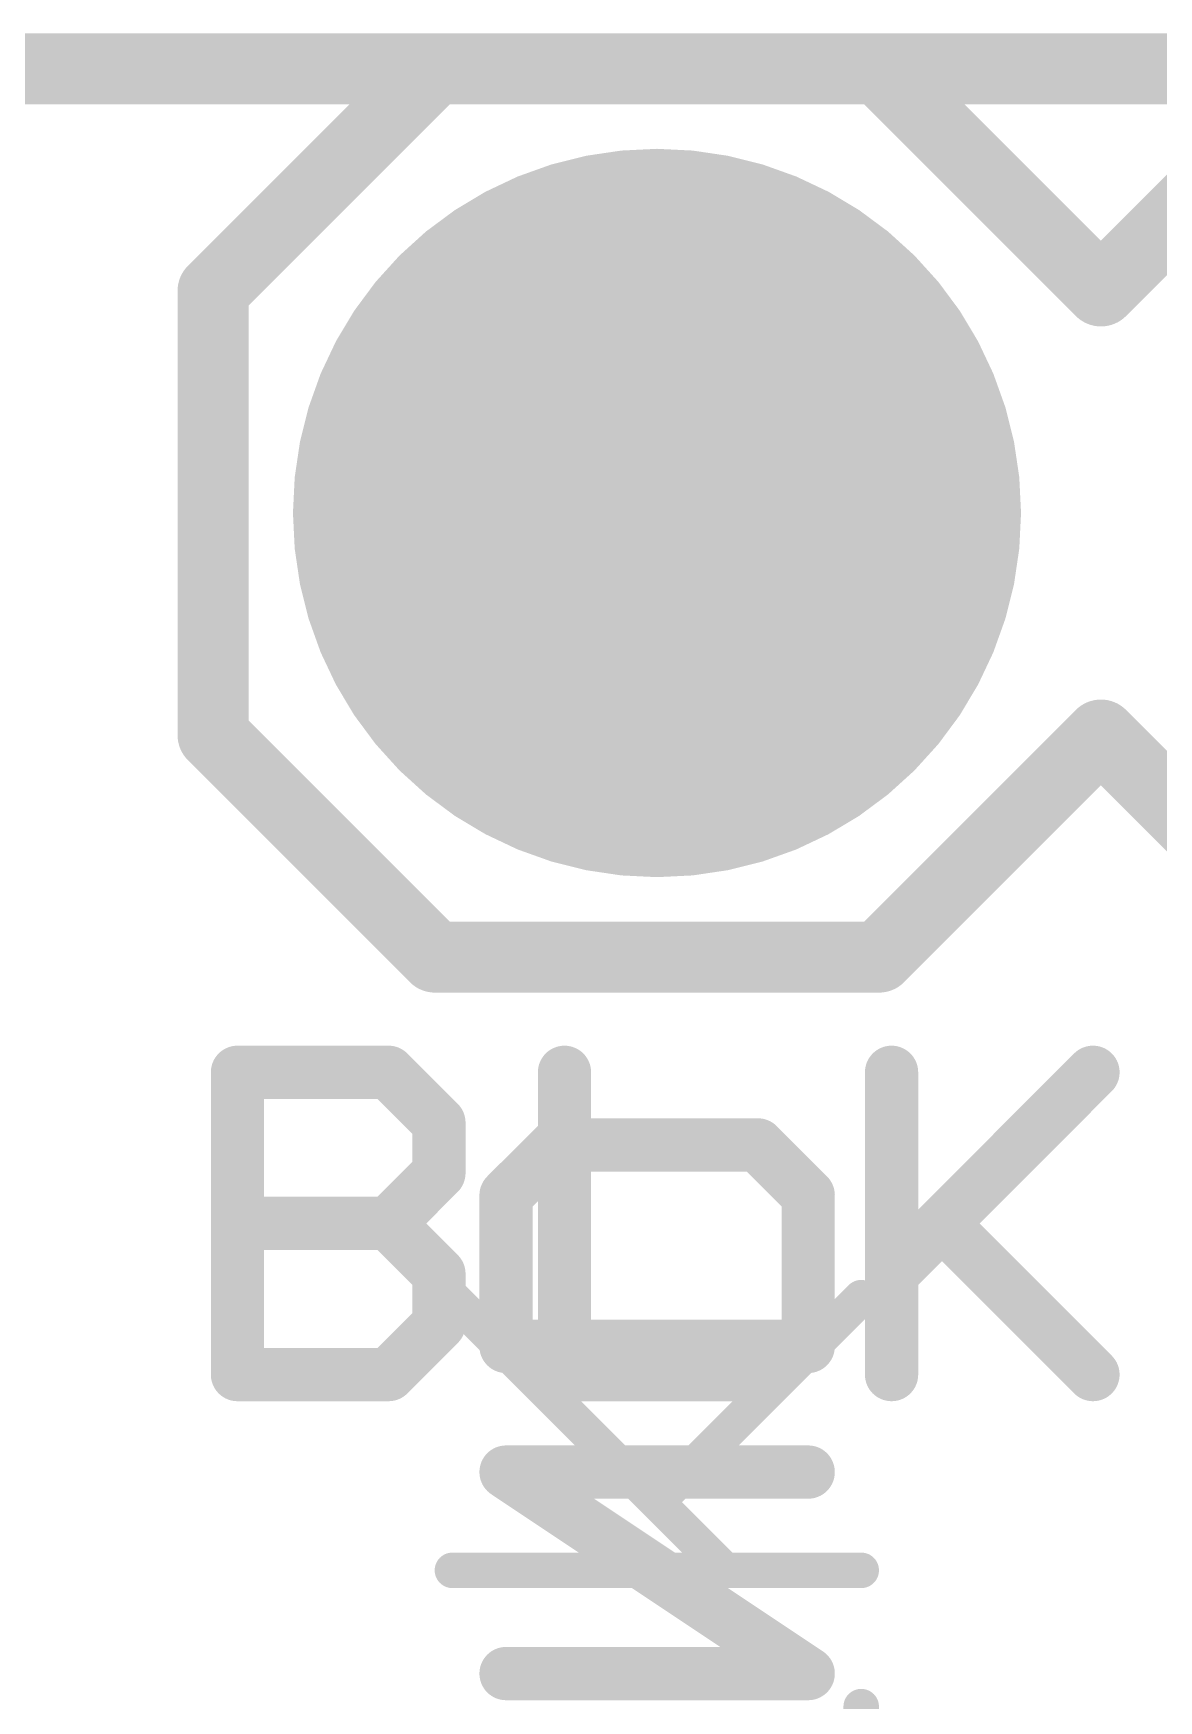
# Model space of a CAD drawing. Extents: x -34 to 73, y -25 to 40.
# Drawn here: x 4.566 to 7.785, y 20.734 to 25.502 of the extents above; entities that cross this region are included whole.
import ezdxf

# ---------------------------------------------------------------- set-up
doc = ezdxf.new("R2010")
doc.units = 0
for name, color, linetype in [('1', 12, 'CONTINUOUS'), ('16', 132, 'CONTINUOUS'), ('17', 110, 'CONTINUOUS'), ('20', 53, 'CONTINUOUS'), ('21', 41, 'CONTINUOUS'), ('22', 40, 'CONTINUOUS'), ('29', 253, 'CONTINUOUS'), ('30', 253, 'CONTINUOUS'), ('51', 53, 'CONTINUOUS')]:
    doc.layers.add(name, color=color, linetype=linetype)

# ---------------------------------------------------------------- blocks, each defined once
blk = doc.blocks.new('RECT')
blk.add_solid([(-0.5, -0.5), (0.5, -0.5), (-0.5, 0.5), (0.5, 0.5)])
blk = doc.blocks.new('ROUNDP')
at = {"const_width": 0.5}
blk.add_lwpolyline([(0, -0.25, 1), (0, 0.25, 1), (0, -0.25)], format="xyb", dxfattribs=at)

msp = doc.modelspace()

# ---------------------------------------------------------------- linework, layer by layer
at = {"layer": '1', "const_width": 0.1778}
msp.add_lwpolyline([(25.4, 25.4), (0, 25.4)], dxfattribs=at)
at = {"layer": '16', "const_width": 0.1778}
msp.add_lwpolyline([(0, 25.4), (25.4, 25.4)], dxfattribs=at)
at = {"layer": '20', "const_width": 0.2032}
msp.add_lwpolyline([(0, 25.4), (25.4, 25.4)], dxfattribs=at)
at = {"layer": '21'}
for points, const_width in [([(5.08, 24.765), (5.715, 25.4)], 0.2032), ([(5.715, 25.4), (6.985, 25.4)], 0.2032), ([(6.985, 25.4), (7.62, 24.765)], 0.2032), ([(7.62, 24.765), (8.255, 25.4)], 0.2032), ([(5.08, 23.495), (5.08, 24.765)], 0.2032), ([(5.715, 22.86), (5.08, 23.495)], 0.2032), ([(7.62, 23.495), (6.985, 22.86)], 0.2032), ([(8.255, 22.86), (7.62, 23.495)], 0.2032), ([(6.985, 22.86), (5.715, 22.86)], 0.2032), ([(5.1499, 21.6662), (5.1499, 22.5305)], 0.1524), ([(5.1499, 22.5305), (5.5821, 22.5305)], 0.1524), ([(5.5821, 22.5305), (5.7261, 22.3865)], 0.1524), ([(6.0854, 22.5305), (6.0854, 21.6662)], 0.1524), ([(7.021, 22.5305), (7.021, 21.6662)], 0.1524), ([(7.021, 21.9543), (7.5972, 22.5305)], 0.1524), ([(5.7261, 22.3865), (5.7261, 22.2424)], 0.1524), ([(5.7261, 22.2424), (5.5821, 22.0984)], 0.1524), ([(5.1499, 22.0984), (5.5821, 22.0984)], 0.1524), ([(5.5821, 22.0984), (5.7261, 21.9543)], 0.1524), ([(7.165, 22.0984), (7.5972, 21.6662)], 0.1524), ([(5.7261, 21.9543), (5.7261, 21.8103)], 0.1524), ([(5.7261, 21.8103), (5.5821, 21.6662)], 0.1524), ([(5.5821, 21.6662), (5.1499, 21.6662)], 0.1524), ([(6.0854, 21.6662), (6.6617, 21.6662)], 0.1524)]:
    msp.add_lwpolyline(points, dxfattribs=dict(at, const_width=const_width))
for points, const_width in [([(5.715, 25.4508, 1), (5.715, 25.3492)], 0.1016), ([(5.7509, 25.3641, 1), (5.6791, 25.4359)], 0.1016), ([(7.0209, 25.4359, 1), (6.9491, 25.3641)], 0.1016), ([(6.985, 25.3492, 1), (6.985, 25.4508)], 0.1016), ([(5.1308, 24.765, 1), (5.0292, 24.765)], 0.1016), ([(5.0441, 24.8009, 1), (5.1159, 24.7291)], 0.1016), ([(7.5841, 24.8009, 1), (7.6559, 24.7291)], 0.1016), ([(7.5841, 24.7291, 1), (7.6559, 24.8009)], 0.1016), ([(5.1159, 23.5309, 1), (5.0441, 23.4591)], 0.1016), ([(7.6559, 23.5309, 1), (7.5841, 23.4591)], 0.1016), ([(7.6559, 23.4591, 1), (7.5841, 23.5309)], 0.1016), ([(5.0292, 23.495, 1), (5.1308, 23.495)], 0.1016), ([(5.715, 22.9108, 1), (5.715, 22.8092)], 0.1016), ([(5.6791, 22.8241, 1), (5.7509, 22.8959)], 0.1016), ([(6.9491, 22.8959, 1), (7.0209, 22.8241)], 0.1016), ([(6.985, 22.8092, 1), (6.985, 22.9108)], 0.1016), ([(5.188, 22.5305, 1), (5.1118, 22.5305)], 0.0762), ([(5.1499, 22.5686, 1), (5.1499, 22.4924)], 0.0762), ([(5.609, 22.5575, 1), (5.5551, 22.5036)], 0.0762), ([(5.5821, 22.4924, 1), (5.5821, 22.5686)], 0.0762), ([(6.1235, 22.5305, 1), (6.0473, 22.5305)], 0.0762), ([(7.0591, 22.5305, 1), (6.9829, 22.5305)], 0.0762), ([(7.6241, 22.5036, 1), (7.5702, 22.5575)], 0.0762), ([(5.7642, 22.3865, 1), (5.688, 22.3865)], 0.0762), ([(5.6992, 22.3595, 1), (5.7531, 22.4134)], 0.0762), ([(5.7531, 22.2155, 1), (5.6992, 22.2694)], 0.0762), ([(5.688, 22.2424, 1), (5.7642, 22.2424)], 0.0762), ([(5.1499, 22.1365, 1), (5.1499, 22.0603)], 0.0762), ([(5.609, 22.1253, 1), (5.5551, 22.0714)], 0.0762), ([(5.5821, 22.0603, 1), (5.5821, 22.1365)], 0.0762), ([(7.192, 22.1253, 1), (7.1381, 22.0714)], 0.0762), ([(5.5551, 22.1253, 1), (5.609, 22.0714)], 0.0762), ([(5.7642, 21.9543, 1), (5.688, 21.9543)], 0.0762), ([(5.6992, 21.9274, 1), (5.7531, 21.9813)], 0.0762), ([(6.994, 21.9813, 1), (7.0479, 21.9274)], 0.0762), ([(5.7531, 21.7833, 1), (5.6992, 21.8372)], 0.0762), ([(5.688, 21.8103, 1), (5.7642, 21.8103)], 0.0762), ([(5.1499, 21.7043, 1), (5.1499, 21.6281)], 0.0762), ([(5.5821, 21.6281, 1), (5.5821, 21.7043)], 0.0762), ([(6.0854, 21.7043, 1), (6.0854, 21.6281)], 0.0762), ([(6.6617, 21.6281, 1), (6.6617, 21.7043)], 0.0762), ([(5.1118, 21.6662, 1), (5.188, 21.6662)], 0.0762), ([(5.5551, 21.6931, 1), (5.609, 21.6393)], 0.0762), ([(6.0473, 21.6662, 1), (6.1235, 21.6662)], 0.0762), ([(6.9829, 21.6662, 1), (7.0591, 21.6662)], 0.0762), ([(7.5702, 21.6393, 1), (7.6241, 21.6931)], 0.0762)]:
    msp.add_lwpolyline(points, format="xyb", dxfattribs=dict(at, const_width=const_width))
at = {"layer": '22', "const_width": 0.1524}
for points in [[(5.9182, 22.1789), (6.0623, 22.3229)], [(6.0623, 22.3229), (6.6385, 22.3229)], [(6.6385, 22.3229), (6.7825, 22.1789)], [(5.9182, 21.7467), (5.9182, 22.1789)], [(6.7825, 22.1789), (6.7825, 21.7467)], [(6.7825, 21.7467), (5.9182, 21.7467)], [(6.7825, 20.8112), (5.9182, 21.3874)], [(5.9182, 21.3874), (6.7825, 21.3874)], [(5.9182, 20.8112), (6.7825, 20.8112)]]:
    msp.add_lwpolyline(points, dxfattribs=at)
at = {"layer": '22', "const_width": 0.0762}
for points in [[(6.0623, 22.361, 1), (6.0623, 22.2848)], [(6.0892, 22.296, 1), (6.0353, 22.3498)], [(6.6654, 22.3498, 1), (6.6115, 22.296)], [(6.6385, 22.2848, 1), (6.6385, 22.361)], [(5.9563, 22.1789, 1), (5.8801, 22.1789)], [(5.8913, 22.2058, 1), (5.9451, 22.1519)], [(6.8206, 22.1789, 1), (6.7444, 22.1789)], [(6.7556, 22.1519, 1), (6.8095, 22.2058)], [(5.9182, 21.7848, 1), (5.9182, 21.7086)], [(6.7825, 21.7086, 1), (6.7825, 21.7848)], [(5.8801, 21.7467, 1), (5.9563, 21.7467)], [(6.7444, 21.7467, 1), (6.8206, 21.7467)], [(5.9393, 21.4191, 1), (5.8971, 21.3557)], [(5.9182, 21.4255, 1), (5.9182, 21.3493)], [(6.7825, 21.3493, 1), (6.7825, 21.4255)], [(5.9182, 20.8493, 1), (5.9182, 20.7731)], [(6.7825, 20.7731, 1), (6.7825, 20.8493)], [(6.7614, 20.7795, 1), (6.8037, 20.8429)]]:
    msp.add_lwpolyline(points, format="xyb", dxfattribs=at)
at = {"layer": '51', "const_width": 0.0508}
for points in [[(5.7828, 21.904, 1), (5.7468, 21.868)], [(6.9522, 21.868, 1), (6.9162, 21.904)], [(6.3315, 21.3193, 1), (6.3675, 21.2833)], [(5.7648, 21.1318, 1), (5.7648, 21.081)], [(6.5264, 21.0884, 1), (6.5624, 21.1244)], [(6.9342, 21.081, 1), (6.9342, 21.1318)], [(6.9596, 20.7166, 1), (6.9088, 20.7166)]]:
    msp.add_lwpolyline(points, format="xyb", dxfattribs=at)
at = {"layer": '51', "const_width": 0.1016}
for points in [[(6.5444, 21.1064), (5.7648, 21.886)], [(6.3495, 21.3013), (6.9342, 21.886)], [(5.7648, 21.1064), (6.9342, 21.1064)], [(6.9342, 19.937), (6.9342, 20.7166)]]:
    msp.add_lwpolyline(points, dxfattribs=at)

# ---------------------------------------------------------------- block references
at = {"layer": '17', "xscale": 1.8796, "yscale": 1.8796, "rotation": 270}
msp.add_blockref('ROUNDP', (6.35, 24.13), dxfattribs=at)
msp.add_blockref('ROUNDP', (6.35, 24.13), dxfattribs=at)
at = {"layer": '29', "xscale": 2.0828, "yscale": 2.0828, "rotation": 270}
msp.add_blockref('ROUNDP', (6.35, 24.13), dxfattribs=at)
at = {"layer": '30', "xscale": 2.0828, "yscale": 2.0828, "rotation": 270}
msp.add_blockref('ROUNDP', (6.35, 24.13), dxfattribs=at)
at = {"layer": '51', "xscale": 0.508, "yscale": 0.508, "rotation": 180}
msp.add_blockref('RECT', (6.35, 24.13), dxfattribs=at)

doc.saveas('drawing.dxf')
